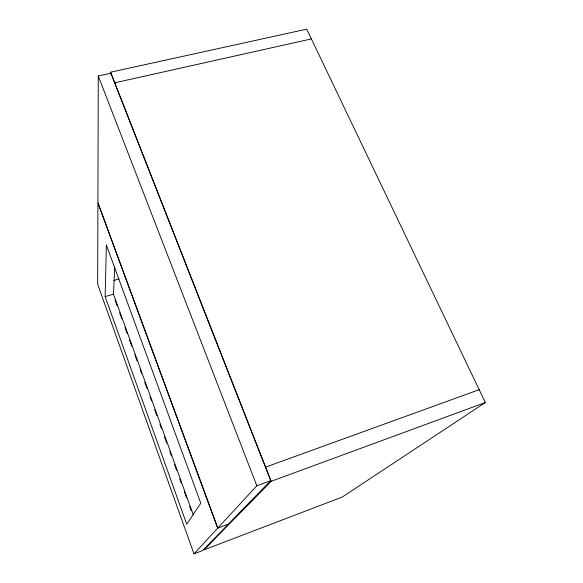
<?xml version="1.0" encoding="UTF-8"?>
<svg xmlns="http://www.w3.org/2000/svg" width="583" height="583" viewBox="0 0 583 583"><rect width="100%" height="100%" fill="white"/><g stroke="black" fill="none" stroke-linecap="round" stroke-linejoin="round"><path stroke-width="0.87" d="M98.272 76.001L97.908 202.483L217.823 528.023L256.833 485.77L270.723 480.669L110.857 73.232L98.272 76.001L256.833 485.77M105.144 296.587L106.361 244.998L200.778 503.202L186.735 524.248L105.144 296.587L113.474 294.167L114.734 266.919M110.595 74.012L110.639 72.197L306.709 29.15L485.333 402.525L342.287 497.022L203.904 549.907L271.19 481.303L485.333 402.525M217.656 528.205L97.908 203.037L97.667 284.264L193.979 553.85L217.656 528.205L228.478 524.015L270.723 480.669M228.303 524.197L202.614 550.549L193.979 553.85M265.622 467.107L479.19 389.692M113.743 280.481L118.983 278.98M114.8 82.801L311.388 38.923M110.639 72.197L271.19 481.303M113.474 294.167L193.352 514.993M115.011 299.961L117.176 305.958M119.653 312.809L121.825 318.806M124.922 327.369L127.087 333.367M129.564 340.217L131.729 346.215M134.826 354.777L136.998 360.775M140.095 369.338L141.64 373.623M144.737 382.186L146.901 388.183M149.999 396.746L151.551 401.031M154.648 409.594L156.812 415.592M159.91 424.154L161.455 428.439M164.552 437.002L166.723 443M169.821 451.563L171.366 455.848M174.463 464.411L176.627 470.408M179.724 478.971L181.277 483.256M184.374 491.819L186.538 497.816M189.635 506.379L191.18 510.664"/></g></svg>
